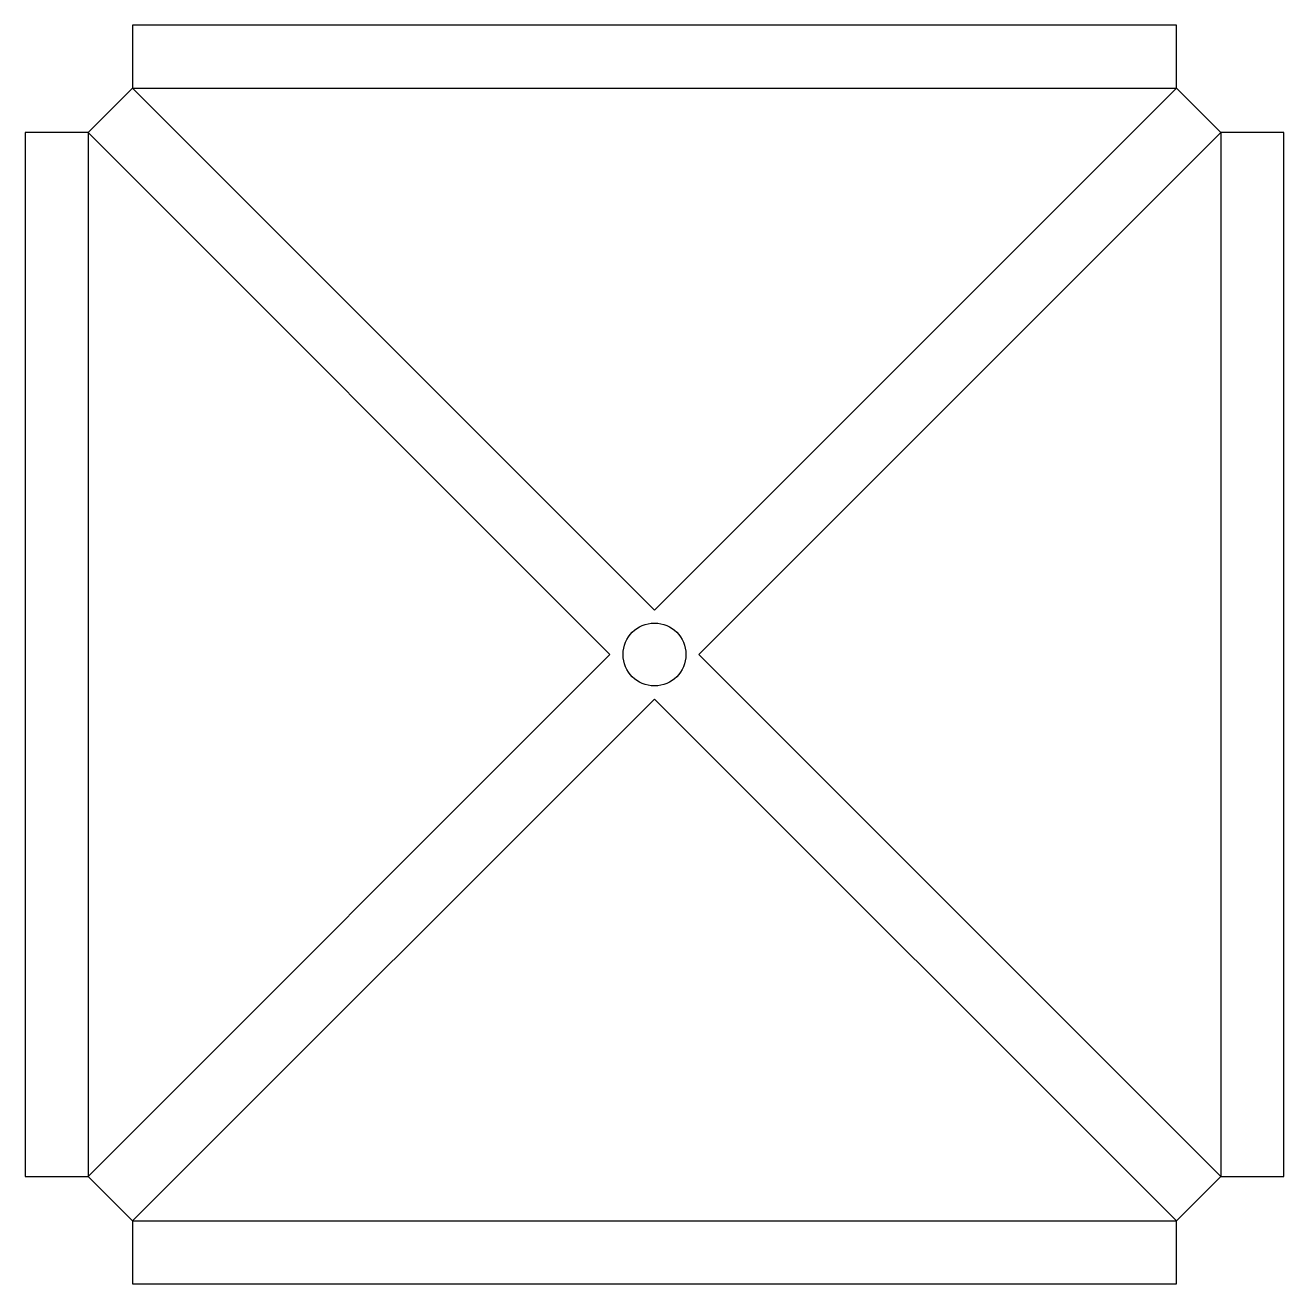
# Model space of a CAD drawing. Extents: x 13.215 to 13.915, y 5.103 to 5.803.
import ezdxf

# ---------------------------------------------------------------- set-up
doc = ezdxf.new("R2010")
doc.units = 0
doc.layers.get('0').update_dxf_attribs({"linetype": 'CONTINUOUS'})

msp = doc.modelspace()

# ---------------------------------------------------------------- linework, layer by layer
at = {"color": 0}
for points in [[(13.8556, 5.13787), (13.88035, 5.16262), (13.91535, 5.16262), (13.91535, 5.74312), (13.88035, 5.74312), (13.8556, 5.76787), (13.8556, 5.80287), (13.2751, 5.80287), (13.2751, 5.76787), (13.25035, 5.74312), (13.21535, 5.74312), (13.21535, 5.16262), (13.25035, 5.16262), (13.2751, 5.13787), (13.2751, 5.10287), (13.8556, 5.10287)], [(13.8556, 5.76787), (13.56535, 5.47762), (13.2751, 5.76787)], [(13.25035, 5.16262), (13.5406, 5.45287), (13.25035, 5.74312)], [(13.88035, 5.16262), (13.5901, 5.45287), (13.88035, 5.74312)], [(13.8556, 5.13787), (13.56535, 5.42812), (13.2751, 5.13787)]]:
    msp.add_lwpolyline(points, close=True, dxfattribs=at)
msp.add_circle((13.56535, 5.45287), 0.0175, dxfattribs=at)

doc.saveas('drawing.dxf')
